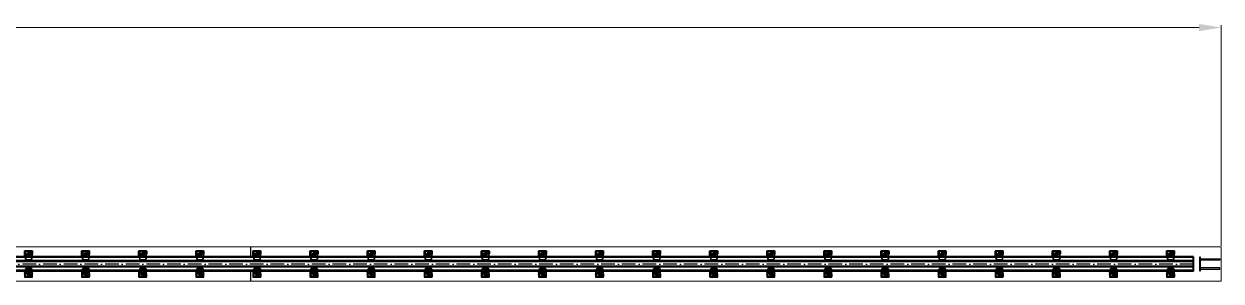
# Model space of a CAD drawing. Header units: centimetres. Extents: x 470464 to 524273, y 49611 to 59074.
# Drawn here: x 492601 to 493650, y 52193 to 52418 of the extents above; entities that cross this region are included whole.
import ezdxf

# ---------------------------------------------------------------- set-up
doc = ezdxf.new("R2010")
doc.units = ezdxf.units.CM
doc.header["$MEASUREMENT"] = 0
for name, pattern in [('1244_Aselsan_MIUM_3000$0$ACAD_ISO10W100', [18, 12, -3, 0, -3]), ('ACAD_ISO08W100', [36, 24, -3, 6, -3]), ('CHAIN', [0.3543, 0.2362, -0.0295, 0.0591, -0.0295]), ('XKITLINE00', [0])]:
    doc.linetypes.add(name, pattern=pattern)
for name, color, linetype, lineweight in [('1', 7, 'Continuous', 25), ('AAA_EKSEN', 1, 'ACAD_ISO08W100', 9), ('S-COLS-CONC', 4, 'Continuous', 40)]:
    doc.layers.add(name, color=color, linetype=linetype, lineweight=lineweight)
doc.layers.add('A-ANNO-REVC-01', color=1, linetype='Continuous', lineweight=15, true_color=0xff0000, plot=False)
doc.layers.add('vinç', color=7, linetype='Continuous')
doc.styles.add('BARIŞ BABUR-3', font='arial.ttf')
doc.dimstyles.new('AAA_A4 BVS STANDART', dxfattribs={"dimscale": 12, "dimtxt": 1.8, "dimasz": 1.6, "dimexe": 0.18, "dimexo": 0.0625, "dimgap": 0.09, "dimtad": 1, "dimtoh": 1, "dimdec": 0, "dimzin": 9, "dimdsep": 46, "dimtxsty": 'BARIŞ BABUR-3', "dimcen": 0.09, "dimclrd": 1, "dimclre": 1, "dimclrt": 2, "dimadec": 0, "dimazin": 0, "dimtfac": 1, "dimtdec": 0, "dimtofl": 0, "dimtmove": 0, "dimatfit": 3, "dimfxl": 1, "dimtolj": 1, "dimtzin": 0, "dimlwd": 9, "dimlwe": 9, "dimarcsym": 0})

# ---------------------------------------------------------------- blocks, each defined once
blk = doc.blocks.new('*D46')
at = {"layer": 'A-ANNO-REVC-01', "color": 1, "lineweight": 9, "transparency": 16777216}
for p, q in [((417970.7, 77311), (417777.2, 77311)), ((417779.3, 77291.8), (417779.3, 69280.2)), ((417970.7, 69261), (417777.2, 69261))]:
    blk.add_line(p, q, dxfattribs=at)
at = {"layer": 'A-ANNO-REVC-01', "color": 1, "transparency": 16777216}
for points in [[(417782.5, 77291.8), (417776.1, 77291.8), (417779.3, 77311)], [(417776.1, 69280.2), (417782.5, 69280.2), (417779.3, 69261)]]:
    blk.add_solid(points, dxfattribs=at)
at = {"layer": 'Defpoints', "color": 0, "transparency": 16777216}
for p in [(417971.5, 77311), (417779.3, 69261), (417971.5, 69261)]:
    blk.add_point(p, dxfattribs=at)
at = {"layer": 'A-ANNO-REVC-01', "color": 2, "transparency": 16777216, "insert": (417765.1, 73286), "char_height": 21.6, "attachment_point": 5, "rotation": 90, "style": 'BARIŞ BABUR-3'}
blk.add_mtext('\\A1;YÜRÜME YOLU BOYU : 8050', dxfattribs=at)
blk = doc.blocks.new('sfsdsggssg')
at = {"layer": '1', "color": 2, "linetype": 'Continuous'}
for p, q in [((1141.1, -34640), (1141.1, -34640.1)), ((1141.1, -34640), (1141.1, -34645.1)), ((1141.1, -34640.1), (1141.3, -34640.1)), ((1141.1, -34640.1), (1141.1, -34645.1)), ((1141.3, -34645.1), (1141.3, -34640.1)), ((1143.2, -34639.6), (1141.4, -34639.8)), ((1141.4, -34639.7), (1143.2, -34639.6)), ((1141.4, -34639.8), (1141.4, -34639.7)), ((1141.4, -34640), (1143.2, -34639.8)), ((1141.4, -34639.8), (1141.4, -34640)), ((1143.2, -34639.6), (1143.2, -34639.8)), ((1143.2, -34639.6), (1143.2, -34639.8)), ((1143.6, -34639.6), (1143.5, -34639.8)), ((1143.5, -34639.8), (1143.6, -34639.8)), ((1143.6, -34639.6), (1143.6, -34639.6)), ((1143.7, -34639.6), (1143.6, -34639.8)), ((1143.6, -34639.6), (1144.1, -34639.6)), ((1143.7, -34639.6), (1143.6, -34639.6)), ((1143.6, -34639.8), (1143.8, -34639.9)), ((1144.1, -34639.6), (1144.1, -34639.6)), ((1144.5, -34639.6), (1147.4, -34639.6)), ((1144.5, -34639.6), (1144.5, -34639.6)), ((1144.6, -34642.7), (1144.5, -34642.8)), ((1144.6, -34642.9), (1144.5, -34642.8)), ((1147.4, -34639.6), (1144.6, -34639.6)), ((1144.6, -34639.6), (1144.6, -34639.8)), ((1144.6, -34639.8), (1147.4, -34639.8)), ((1145.5, -34641.1), (1145.5, -34641.1)), ((1145.5, -34641.1), (1145.5, -34641.1)), ((1145.8, -34639.6), (1146, -34639.3)), ((1146, -34639.4), (1145.9, -34639.6)), ((1146, -34639.3), (1146, -34639.4)), ((1146.1, -34639.6), (1146.2, -34639.5)), ((1146.3, -34639.2), (1146.2, -34639.2)), ((1148.5, -34639.2), (1146.2, -34639.2)), ((1148.4, -34639.2), (1146.3, -34639.2)), ((1146.3, -34639.4), (1148.4, -34639.4)), ((1146.4, -34644), (1146.5, -34644)), ((1146.5, -34644), (1146.5, -34643.9)), ((1147.4, -34639.6), (1147.4, -34639.6)), ((1147.4, -34639.6), (1147.4, -34639.8)), ((1147.4, -34639.8), (1147.6, -34639.7)), ((1147.4, -34639.8), (1148.2, -34640.6)), ((1148.2, -34644.5), (1147.4, -34645.3)), ((1147.6, -34639.7), (1148.4, -34640.5)), ((1147.6, -34639.7), (1147.6, -34639.7)), ((1148.4, -34640.5), (1147.6, -34639.7)), ((1147.6, -34645.5), (1148.4, -34644.7)), ((1148.2, -34640.6), (1148.4, -34640.5)), ((1148.2, -34644.5), (1148.4, -34644.7)), ((1148.3, -34640.7), (1148.3, -34644.4)), ((1148.3, -34640.7), (1148.5, -34640.7)), ((1148.3, -34644.4), (1148.5, -34644.4)), ((1148.5, -34639.2), (1148.4, -34639.2)), ((1148.4, -34640.5), (1148.4, -34640.5)), ((1148.4, -34644.7), (1148.4, -34644.7)), ((1148.5, -34639.5), (1148.5, -34642.7)), ((1148.5, -34644.4), (1148.5, -34640.7)), ((1148.5, -34640.7), (1148.5, -34640.7)), ((1148.5, -34640.7), (1148.5, -34644.5)), ((1148.5, -34644.5), (1148.5, -34644.4)), ((1148.5, -34644.5), (1148.5, -34645.9)), ((1148.7, -34642.9), (1148.7, -34639.5)), ((1148.7, -34639.5), (1148.8, -34639.5)), ((1148.7, -34643.1), (1148.7, -34642.9)), ((1148.7, -34645.9), (1148.7, -34643.1)), ((1148.8, -34639.5), (1148.8, -34646)), ((1141.1, -34645.1), (1141.3, -34645.1)), ((1141.1, -34645.1), (1141.1, -34645.1)), ((1141.4, -34645.4), (1141.4, -34645.2)), ((1143.2, -34645.4), (1141.4, -34645.2)), ((1141.4, -34645.4), (1141.4, -34645.4)), ((1141.4, -34645.4), (1143.2, -34645.6)), ((1143.2, -34645.6), (1141.4, -34645.4)), ((1143.2, -34645.6), (1143.2, -34645.4)), ((1143.2, -34645.4), (1143.2, -34645.6)), ((1143.6, -34645.3), (1143.5, -34645.3)), ((1143.5, -34645.3), (1143.6, -34645.5)), ((1143.6, -34645.3), (1143.7, -34645.5)), ((1143.8, -34645.3), (1143.6, -34645.3)), ((1143.6, -34645.5), (1143.6, -34645.6)), ((1143.6, -34645.5), (1143.7, -34645.5)), ((1144.1, -34645.6), (1143.6, -34645.6)), ((1144.1, -34645.5), (1144.1, -34645.6)), ((1144.3, -34645.6), (1144.3, -34645.9)), ((1144.3, -34645.6), (1144.3, -34646)), ((1144.3, -34645.9), (1144.3, -34646)), ((1147.4, -34645.6), (1144.5, -34645.6)), ((1144.5, -34645.6), (1144.5, -34645.6)), ((1144.5, -34645.9), (1144.5, -34645.6)), ((1144.6, -34645.4), (1144.6, -34645.6)), ((1147.4, -34645.4), (1144.6, -34645.4)), ((1144.6, -34645.6), (1147.4, -34645.6)), ((1146.5, -34646), (1144.6, -34646)), ((1144.6, -34646.3), (1144.6, -34646.2)), ((1144.6, -34646.2), (1146.7, -34646.2)), ((1144.6, -34646.3), (1148.5, -34646.3)), ((1146.7, -34645.6), (1146.5, -34645.8)), ((1146.7, -34646.2), (1146.8, -34646.2)), ((1146.8, -34646), (1146.8, -34646.2)), ((1148.4, -34646), (1146.8, -34646)), ((1146.8, -34646.2), (1148.4, -34646.2)), ((1147.4, -34645.3), (1147.6, -34645.5)), ((1147.4, -34645.4), (1147.4, -34645.6)), ((1147.4, -34645.6), (1147.4, -34645.6)), ((1148.4, -34644.7), (1147.6, -34645.5)), ((1147.6, -34645.5), (1147.6, -34645.5)), ((1148.4, -34646), (1148.4, -34646.2)), ((1148.4, -34646.2), (1148.5, -34646.3)), ((1148.8, -34646), (1148.7, -34645.9))]:
    blk.add_line(p, q, dxfattribs=at)
for radius in [1.5, 0.7]:
    blk.add_circle((1146, -34642.5), radius, dxfattribs=at)
at = {"layer": '1', "color": 2, "linetype": 'Continuous', "extrusion": (0, 0, -1)}
blk.add_circle((-1146, -34642.5), 0.8, dxfattribs=at)
for centre, start, end in [((-1145.5, -34643.4), 209.8539, 29.8539), ((-1146.5, -34641.7), 29.8539, 207.4717)]:
    blk.add_arc(centre, 1.14, start, end, dxfattribs=at)
at = {"layer": '1', "color": 2, "linetype": 'Continuous'}
for centre, radius, start, end in [((1145.5, -34643.4), 0.943, 155.4674, 321.1742), ((1145.5, -34643.4), 0.92, 156.9271, 319.7145), ((1146, -34642.5), 1.2, 166, 226), ((1146, -34642.5), 1.2, 106, 166), ((1146, -34642.5), 1.2, 226, 286), ((1146, -34642.5), 1.2, 46, 106), ((1146.5, -34641.7), 0.943, 345.8258, 138.463), ((1146.5, -34641.7), 0.92, 347.6089, 136.677), ((1146, -34642.5), 1.2, 286, 346), ((1146, -34642.5), 1.2, 346, 46)]:
    blk.add_arc(centre, radius, start, end, dxfattribs=at)
at = {"layer": '1', "color": 2, "linetype": 'Continuous', "extrusion": (0, 0, -1)}
for centre, major_axis, ratio, start_param, end_param in [((1141.4, -34640), (-0.222, 0.204), 0.995811, 5.544902, 7.021469), ((1141.4, -34640.1), (0.203, 0.221), 0.997694, 3.974105, 5.450673), ((1141.4, -34640.1), (0.0742, -0.068), 0.993033, 2.403309, 3.879876), ((1143.6, -34639.8), (0.001, 0.2), 0.752836, 0.132804, 1.847295), ((1152.5, -34642.6), (-8.4, 0), 0.918737, 5.915201, 6.65117), ((1144, -34639.8), (0.001, 0.2), 0.752479, 0.132721, 1.852962), ((1144.3, -34639.8), (-0.014, 0.199), 0.74106, 0.130215, 1.915333), ((1144.5, -34639.8), (-0.008, 0.2), 0.422896, 0.096328, 1.761115), ((1146.3, -34639.5), (0.271, 0.128), 0.997202, 4.110755, 5.150568), ((1146.2, -34639.5), (-0.173, 0.101), 0.027764, 4.691233, 6.195885), ((1146.3, -34639.5), (-0.0748, 0.0667), 0.997721, 6.084759, 7.124571), ((1146.3, -34639.4), (0, 0.2), 0.004243, 0.087267, 1.605444), ((1147.4, -34639.9), (-0.277, 0.115), 0.998522, 1.179673, 1.96192), ((1147.4, -34639.9), (0.115, 0.278), 0.997326, 5.892062, 6.674309), ((1147.4, -34639.9), (0.0384, 0.0928), 0.995546, 5.892062, 6.674309), ((1148.2, -34640.7), (-0.0928, -0.0384), 0.995546, 2.750469, 3.532716), ((1148.2, -34644.4), (0.0928, -0.0384), 0.995546, 5.892062, 6.674309), ((1148.4, -34639.4), (0, 0.2), 0.004243, 0.087267, 1.605444), ((1148.4, -34639.5), (-0.243, 0.175), 0.996422, 0.949848, 2.513048), ((1148.4, -34639.5), (0.0889, 0.0469), 0.994028, 5.200197, 6.763397), ((1148.2, -34640.7), (-0.115, 0.277), 0.998522, 1.179673, 1.96192), ((1148.2, -34640.7), (0.278, 0.115), 0.997326, 5.892062, 6.674309), ((1148.2, -34644.4), (0.115, 0.277), 0.998522, 1.179673, 1.96192), ((1148.2, -34644.5), (-0.278, 0.115), 0.997326, 2.750469, 3.532716), ((1148.5, -34639.5), (0.2, 0.001), 0.034652, 0.087319, 1.566648), ((1148.5, -34642.7), (0.008, 0.2), 0.005639, 3.866293, 4.746837), ((1148.5, -34643.2), (0.056, 0.516), 0.770786, 6.203754, 6.230389), ((1148.5, -34642.9), (-0.188, 0.076), 0.878606, 1.230281, 2.70961), ((1148.5, -34642.9), (-0.201, 0.003), 0.124494, 1.540952, 3.020281), ((1148.5, -34643.1), (0.199, -0.02), 0.74823, 4.69971, 6.151435), ((1148.5, -34643.1), (-0.2, -0.001), 0.034899, 3.228912, 4.651252), ((1141.4, -34645.1), (0.222, 0.204), 0.995811, 2.403309, 3.879876), ((1141.4, -34645.1), (-0.203, 0.221), 0.997694, 3.974105, 5.450673), ((1141.4, -34645.1), (0.0742, 0.068), 0.993033, 2.403309, 3.879876), ((1143.6, -34645.3), (-0.001, 0.2), 0.752836, 1.294298, 3.008789), ((1144, -34645.3), (-0.001, 0.2), 0.752479, 1.288631, 3.008872), ((1144.3, -34645.3), (0.014, 0.199), 0.74106, 1.22626, 3.011378), ((1144.5, -34645.9), (-0.2, 0.001), 0.034627, 4.708031, 6.195866), ((1144.6, -34645.9), (-0.138, 0.267), 0.998031, 3.623062, 5.186262), ((1144.6, -34646), (0.214, 0.214), 0.992433, 2.359993, 3.923193), ((1144.5, -34645.4), (0.008, 0.2), 0.422896, 1.380478, 3.045264), ((1144.6, -34645.9), (0.0592, 0.0819), 0.989251, 2.52068, 4.08388), ((1144.6, -34646), (0, -0.2), 0.004269, 4.747034, 6.195918), ((1146.5, -34645.8), (-0.174, 0.099), 0.027964, 1.549906, 2.758993), ((1146.9, -34646), (0.426, 0.115), 0.905428, 3.310168, 3.875491), ((1146.7, -34646), (-0.256, 0.042), 0.76271, 4.58737, 6.036255), ((1146.5, -34646.1), (-0.199, -0.016), 0.034866, 1.569261, 2.70958), ((1146.8, -34646), (-0.038, 0.196), 0.907507, 3.350606, 5.211047), ((1146.7, -34646), (-0.012, 0.201), 0.369521, 3.302192, 4.751077), ((1146.9, -34646), (0.253, 0.061), 0.768803, 3.289543, 3.701099), ((1176.9, -34592.8), (85, 148.5), 0.001169, 1.933599, 1.936064), ((1146.8, -34646), (-0.174, 0.099), 0.030283, 4.695034, 5.900559), ((1146.8, -34646), (-0.187, 0.071), 0.032625, 4.699988, 5.905162), ((1176.9, -34592.8), (85, 148.5), 0.002337, 1.9329, 1.936067), ((1147.4, -34645.3), (0.0384, -0.0928), 0.995546, 5.892062, 6.674309), ((1147.4, -34645.3), (0.277, 0.115), 0.998522, 1.179673, 1.96192), ((1147.4, -34645.3), (-0.115, 0.278), 0.997326, 2.750469, 3.532716), ((1148.4, -34645.9), (0.139, 0.266), 0.998207, 1.09196, 2.65516), ((1148.4, -34645.9), (-0.0609, 0.0807), 0.988978, 2.219923, 3.783123), ((1148.5, -34645.9), (-0.2, -0.001), 0.034899, 3.228912, 4.712496)]:
    blk.add_ellipse(centre, major_axis=major_axis, ratio=ratio, start_param=start_param, end_param=end_param, dxfattribs=at)
at = {"layer": '1', "color": 2, "linetype": 'Continuous'}
for centre, major_axis, ratio, start_param, end_param in [((1152.2, -34642.6), (-9.07, 0), 0.918737, 5.945855, 6.620515), ((1146.2, -34639.5), (-0.15, 0.261), 0.994945, 5.763279, 6.803091), ((1148.5, -34639.5), (0.214, 0.214), 0.992433, 5.501585, 7.064785), ((1148.5, -34646), (-0.214, 0.214), 0.992433, 2.359993, 3.923193)]:
    blk.add_ellipse(centre, major_axis=major_axis, ratio=ratio, start_param=start_param, end_param=end_param, dxfattribs=at)
for points, weights in [([(1141.1, -34640), (1141.1, -34640), (1141.1, -34640)], [0.500000154953, 0.499999845047, 0.500000154953]), ([(1141.4, -34639.7), (1141.4, -34639.7), (1141.4, -34639.7)], [0.500000154951, 0.499999845049, 0.500000154951]), ([(1147.4, -34639.6), (1147.4, -34639.6), (1147.4, -34639.6)], [0.500000031564, 0.499999968436, 0.500000031564]), ([(1147.6, -34639.7), (1147.6, -34639.7), (1147.6, -34639.7)], [0.500000032286, 0.499999967714, 0.500000032286]), ([(1148.4, -34640.5), (1148.4, -34640.5), (1148.4, -34640.5)], [0.500000032004, 0.499999967996, 0.500000032004]), ([(1148.5, -34640.7), (1148.5, -34640.7), (1148.5, -34640.7)], [0.500000031722, 0.499999968278, 0.500000031722]), ([(1148.5, -34644.5), (1148.5, -34644.5), (1148.5, -34644.5)], [0.500000031229, 0.499999968771, 0.500000031229]), ([(1141.1, -34645.1), (1141.1, -34645.1), (1141.1, -34645.1)], [0.500000154938, 0.499999845062, 0.500000154938]), ([(1141.4, -34645.4), (1141.4, -34645.4), (1141.4, -34645.4)], [0.500000154962, 0.499999845038, 0.500000154962]), ([(1147.4, -34645.6), (1147.4, -34645.6), (1147.4, -34645.6)], [0.500000031519, 0.499999968481, 0.500000031519]), ([(1147.6, -34645.5), (1147.6, -34645.5), (1147.6, -34645.5)], [0.500000031966, 0.499999968034, 0.500000031966]), ([(1148.4, -34644.7), (1148.4, -34644.7), (1148.4, -34644.7)], [0.500000031836, 0.499999968164, 0.500000031836])]:
    blk.add_rational_spline(points, weights, degree=2, dxfattribs=at)
for points, knots in [([(1143.2, -34639.6), (1143.2, -34639.6), (1143.3, -34639.6), (1143.4, -34639.6), (1143.5, -34639.6), (1143.5, -34639.6), (1143.6, -34639.6)], [0, 0, 0, 0, 0.225713, 0.483808, 0.741904, 1, 1, 1, 1]), ([(1143.2, -34639.6), (1143.2, -34639.6), (1143.2, -34639.6), (1143.2, -34639.6), (1143.2, -34639.6), (1143.2, -34639.6)], [0, 0, 0, 0, 0.876308, 0.876308, 1, 1, 1, 1]), ([(1143.6, -34639.6), (1143.6, -34639.6), (1143.6, -34639.6), (1143.5, -34639.6), (1143.5, -34639.6), (1143.4, -34639.6), (1143.3, -34639.6), (1143.3, -34639.6), (1143.2, -34639.6), (1143.2, -34639.6)], [0, 0, 0, 0, 0.000017, 0.000017, 0.401467, 0.401467, 0.701656, 0.701656, 1, 1, 1, 1]), ([(1143.2, -34639.8), (1143.2, -34639.8), (1143.3, -34639.8), (1143.3, -34639.8), (1143.4, -34639.8), (1143.5, -34639.8), (1143.5, -34639.8), (1143.5, -34639.8)], [0, 0, 0, 0, 0.304321, 0.304321, 0.608496, 0.608496, 1, 1, 1, 1]), ([(1143.8, -34645.3), (1143.6, -34644.9), (1143.5, -34644.4), (1143.3, -34643.5), (1143.3, -34643), (1143.3, -34641.7), (1143.5, -34640.7), (1143.8, -34639.9)], [0, 0, 0, 0, 0.25, 0.25, 0.5, 0.5, 1, 1, 1, 1]), ([(1143.8, -34639.9), (1143.9, -34639.9), (1144, -34639.9), (1144.1, -34639.9), (1144.1, -34639.9), (1144.2, -34639.9)], [0, 0, 0, 0, 0.657537, 0.657537, 1, 1, 1, 1]), ([(1144.5, -34639.9), (1144.3, -34640.3), (1144.2, -34640.8), (1144, -34641.7), (1143.9, -34642.1), (1143.9, -34643.5), (1144.1, -34644.4), (1144.5, -34645.3)], [0, 0, 0, 0, 0.25, 0.25, 0.5, 0.5, 1, 1, 1, 1]), ([(1144.3, -34639.6), (1144.3, -34639.6), (1144.3, -34639.6), (1144.2, -34639.6), (1144.2, -34639.6), (1144.1, -34639.6), (1144.1, -34639.6), (1144.1, -34639.6), (1144.1, -34639.6), (1144.1, -34639.6)], [0, 0, 0, 0, 0.155547, 0.155547, 0.580528, 0.580528, 0.999985, 0.999985, 1, 1, 1, 1]), ([(1144.1, -34639.6), (1144.1, -34639.6), (1144.1, -34639.6), (1144.2, -34639.6), (1144.3, -34639.6), (1144.4, -34639.6), (1144.5, -34639.6)], [0, 0, 0, 0, 0.25, 0.5, 0.749999, 1, 1, 1, 1]), ([(1144.2, -34639.9), (1144.2, -34639.9), (1144.3, -34639.9), (1144.3, -34639.9), (1144.4, -34639.9), (1144.4, -34639.9), (1144.4, -34639.9), (1144.5, -34639.9)], [0, 0, 0, 0, 0.423047, 0.423047, 0.845832, 0.845832, 1, 1, 1, 1]), ([(1144.5, -34639.6), (1144.5, -34639.6), (1144.5, -34639.6), (1144.4, -34639.6), (1144.4, -34639.6), (1144.3, -34639.6), (1144.3, -34639.6), (1144.3, -34639.6)], [0, 0, 0, 0, 0.000035, 0.000035, 0.836112, 0.836112, 1, 1, 1, 1]), ([(1144.6, -34639.6), (1144.6, -34639.6), (1144.6, -34639.6), (1144.6, -34639.6), (1144.5, -34639.6), (1144.5, -34639.6), (1144.5, -34639.6)], [0, 0, 0, 0, 0.267342, 0.267342, 0.267342, 1, 1, 1, 1]), ([(1144.5, -34639.9), (1144.5, -34639.9), (1144.5, -34639.9), (1144.5, -34639.8), (1144.5, -34639.8), (1144.5, -34639.8)], [0, 0, 0, 0, 0.864692, 0.864692, 1, 1, 1, 1]), ([(1144.5, -34639.8), (1144.6, -34639.8), (1144.6, -34639.8), (1144.6, -34639.8), (1144.6, -34639.8), (1144.6, -34639.8), (1144.6, -34639.8), (1144.6, -34639.8)], [0, 0, 0, 0, 0.704482, 0.704482, 0.731136, 0.731136, 1, 1, 1, 1]), ([(1144.7, -34642.9), (1144.7, -34642.8), (1144.8, -34642.7), (1144.8, -34642.5), (1144.9, -34642.3), (1144.9, -34642.2)], [0, 0, 0, 0, 0.5, 0.5, 1, 1, 1, 1]), ([(1145.1, -34641.6), (1145.2, -34641.5), (1145.3, -34641.5), (1145.5, -34641.4), (1145.6, -34641.4), (1145.7, -34641.4)], [0, 0, 0, 0, 0.5, 0.5, 1, 1, 1, 1]), ([(1145.7, -34643.9), (1145.6, -34643.8), (1145.6, -34643.7), (1145.4, -34643.5), (1145.3, -34643.5), (1145.2, -34643.4)], [0, 0, 0, 0, 0.5, 0.5, 1, 1, 1, 1]), ([(1146.4, -34641.2), (1146.5, -34641.2), (1146.5, -34641.3), (1146.7, -34641.5), (1146.8, -34641.6), (1146.9, -34641.7)], [0, 0, 0, 0, 0.5, 0.5, 1, 1, 1, 1]), ([(1147, -34643.5), (1146.9, -34643.5), (1146.8, -34643.5), (1146.6, -34643.6), (1146.5, -34643.6), (1146.4, -34643.7)], [0, 0, 0, 0, 0.5, 0.5, 1, 1, 1, 1]), ([(1147.4, -34642.1), (1147.4, -34642.2), (1147.3, -34642.3), (1147.3, -34642.6), (1147.2, -34642.7), (1147.2, -34642.8)], [0, 0, 0, 0, 0.5, 0.5, 1, 1, 1, 1]), ([(1143.5, -34645.3), (1143.5, -34645.4), (1143.5, -34645.4), (1143.4, -34645.4), (1143.3, -34645.4), (1143.3, -34645.4), (1143.2, -34645.4), (1143.2, -34645.4)], [0, 0, 0, 0, 0.37098, 0.37098, 0.685408, 0.685408, 1, 1, 1, 1]), ([(1143.2, -34645.6), (1143.2, -34645.6), (1143.3, -34645.6), (1143.4, -34645.6), (1143.4, -34645.6), (1143.5, -34645.6), (1143.5, -34645.6), (1143.6, -34645.5)], [0, 0, 0, 0, 0.308433, 0.308433, 0.618953, 0.618953, 1, 1, 1, 1]), ([(1143.6, -34645.6), (1143.5, -34645.6), (1143.5, -34645.6), (1143.4, -34645.6), (1143.3, -34645.6), (1143.2, -34645.6), (1143.2, -34645.6)], [0, 0, 0, 0, 0.258096, 0.516192, 0.774287, 1, 1, 1, 1]), ([(1144.2, -34645.3), (1144.1, -34645.3), (1144, -34645.3), (1143.9, -34645.3), (1143.8, -34645.3), (1143.8, -34645.3)], [0, 0, 0, 0, 0.657537, 0.657537, 1, 1, 1, 1]), ([(1144.1, -34645.5), (1144.1, -34645.5), (1144.1, -34645.5), (1144.1, -34645.5), (1144.1, -34645.5), (1144.2, -34645.5), (1144.3, -34645.5), (1144.3, -34645.5)], [0, 0, 0, 0, 0.000015, 0.000015, 0.496417, 0.496417, 1, 1, 1, 1]), ([(1144.5, -34645.6), (1144.4, -34645.6), (1144.3, -34645.6), (1144.2, -34645.6), (1144.1, -34645.6), (1144.1, -34645.6), (1144.1, -34645.6)], [0, 0, 0, 0, 0.250001, 0.5, 0.75, 1, 1, 1, 1]), ([(1144.5, -34645.3), (1144.4, -34645.3), (1144.4, -34645.3), (1144.3, -34645.3), (1144.2, -34645.3), (1144.2, -34645.3)], [0, 0, 0, 0, 0.500153, 0.500153, 1, 1, 1, 1]), ([(1144.3, -34645.5), (1144.3, -34645.5), (1144.4, -34645.6), (1144.4, -34645.6), (1144.4, -34645.6), (1144.5, -34645.6), (1144.5, -34645.6), (1144.5, -34645.6)], [0, 0, 0, 0, 0.836069, 0.836069, 0.999965, 0.999965, 1, 1, 1, 1]), ([(1144.6, -34645.4), (1144.6, -34645.3), (1144.6, -34645.3), (1144.5, -34645.3), (1144.5, -34645.3), (1144.5, -34645.3)], [0, 0, 0, 0, 0.858601, 0.858601, 1, 1, 1, 1]), ([(1144.5, -34645.3), (1144.5, -34645.3), (1144.5, -34645.3), (1144.5, -34645.3), (1144.5, -34645.3), (1144.5, -34645.3)], [0, 0, 0, 0, 0.863107, 0.863107, 1, 1, 1, 1])]:
    blk.add_open_spline(points, degree=3, knots=knots, dxfattribs=at)
for points in [[(1143.2, -34639.6), (1143.2, -34639.6), (1143.2, -34639.6), (1143.2, -34639.6)], [(1143.2, -34639.6), (1143.2, -34639.6), (1143.2, -34639.6), (1143.2, -34639.6)], [(1143.2, -34639.6), (1143.2, -34639.6), (1143.2, -34639.6), (1143.2, -34639.6)], [(1143.2, -34639.6), (1143.2, -34639.6), (1143.2, -34639.6), (1143.2, -34639.6)], [(1143.2, -34639.6), (1143.2, -34639.6), (1143.2, -34639.6), (1143.2, -34639.6)], [(1143.2, -34639.8), (1143.2, -34639.8), (1143.2, -34639.8), (1143.2, -34639.8)], [(1144.1, -34639.6), (1143.9, -34639.6), (1143.8, -34639.6), (1143.7, -34639.6)], [(1145.2, -34643.4), (1145, -34643.2), (1144.9, -34643), (1144.7, -34642.9)], [(1144.9, -34642.2), (1144.9, -34642), (1145, -34641.8), (1145.1, -34641.6)], [(1145.7, -34641.4), (1146, -34641.3), (1146.2, -34641.2), (1146.4, -34641.2)], [(1146.4, -34643.7), (1146.1, -34643.7), (1145.9, -34643.8), (1145.7, -34643.9)], [(1146.9, -34641.7), (1147.1, -34641.8), (1147.2, -34642), (1147.4, -34642.1)], [(1147.2, -34642.8), (1147.2, -34643), (1147.1, -34643.3), (1147, -34643.5)], [(1143.2, -34645.4), (1143.2, -34645.4), (1143.2, -34645.4), (1143.2, -34645.4)], [(1143.2, -34645.6), (1143.2, -34645.6), (1143.2, -34645.6), (1143.2, -34645.6)], [(1143.2, -34645.6), (1143.2, -34645.6), (1143.2, -34645.6), (1143.2, -34645.6)], [(1143.2, -34645.6), (1143.2, -34645.6), (1143.2, -34645.6), (1143.2, -34645.6)], [(1143.2, -34645.6), (1143.2, -34645.6), (1143.2, -34645.6), (1143.2, -34645.6)], [(1143.2, -34645.6), (1143.2, -34645.6), (1143.2, -34645.6), (1143.2, -34645.6)], [(1143.2, -34645.6), (1143.2, -34645.6), (1143.2, -34645.6), (1143.2, -34645.6)], [(1143.7, -34645.5), (1143.8, -34645.5), (1143.9, -34645.5), (1144.1, -34645.5)], [(1144.5, -34645.6), (1144.5, -34645.6), (1144.6, -34645.6), (1144.6, -34645.6)], [(1146.7, -34645.9), (1146.7, -34645.9), (1146.7, -34645.9), (1146.7, -34646)], [(1146.8, -34646), (1146.8, -34646), (1146.8, -34646), (1146.8, -34646)]]:
    blk.add_open_spline(points, degree=3, dxfattribs=at)
at = {"layer": 'AAA_EKSEN', "color": 2, "linetype": 'CHAIN', "ltscale": 20}
for p, q in [((1147, -34642.5), (1145, -34642.5)), ((1146, -34641.5), (1146, -34643.5))]:
    blk.add_line(p, q, dxfattribs=at)
blk = doc.blocks.new('FSDGDFGFDSAGDSA')
at = {"color": 2, "linetype": 'XKITLINE00', "lineweight": 0}
for p, q in [((399394.4, 57737.1), (399403.2, 57737.1)), ((399394.4, 55937.1), (399394.4, 57737.1)), ((399415.7, 57737.1), (399424.4, 57737.1)), ((399424.4, 55937.1), (399424.4, 57737.1))]:
    blk.add_line(p, q, dxfattribs=at)
at = {"color": 2}
for p, q in [((399394.4, 55937.1), (399403.2, 55937.1)), ((399415.7, 55937.1), (399424.4, 55937.1))]:
    blk.add_line(p, q, dxfattribs=at)
blk = doc.blocks.new('OIHOIJOIŞOIJI')
at = {"color": 2, "linetype": 'XKITLINE00', "lineweight": 0}
for p, q in [((399172.4, 62187.1), (399202.4, 62187.1)), ((399172.4, 61337.1), (399172.4, 62187.1)), ((399202.4, 61337.1), (399202.4, 62187.1))]:
    blk.add_line(p, q, dxfattribs=at)
at = {"color": 2}
for p, q in [((399172.4, 61337.1), (399181.2, 61337.1)), ((399193.7, 61337.1), (399202.4, 61337.1))]:
    blk.add_line(p, q, dxfattribs=at)
blk = doc.blocks.new('3RFRS334')
at = {"ltscale": 0.4}
h = blk.add_hatch(color=0, dxfattribs=at)
h.dxf.hatch_style = 1
h.paths.add_polyline_path([(303509, 45820), (303515, 45814), (303515, 45820)])
h = blk.add_hatch(color=0, dxfattribs=at)
h.dxf.hatch_style = 1
h.paths.add_polyline_path([(303525, 45814), (303525, 45820), (303531, 45820)])
h = blk.add_hatch(color=0, dxfattribs=at)
h.dxf.hatch_style = 1
h.paths.add_polyline_path([(303589, 45820), (303595, 45814), (303595, 45820)])
h = blk.add_hatch(color=0, dxfattribs=at)
h.dxf.hatch_style = 1
h.paths.add_polyline_path([(303605, 45814), (303605, 45820), (303611, 45820)])
at = {"color": 0, "ltscale": 0.4}
for points in [[(303620, 45830), (303620, 45820), (303500, 45820), (303500, 45830)], [(303525, 45650), (303525, 45820), (303515, 45820), (303515, 45650)], [(303595, 45650), (303595, 45820), (303605, 45820), (303605, 45650)]]:
    blk.add_lwpolyline(points, close=True, dxfattribs=at)
at = {"color": 0, "ltscale": 0.4, "elevation": 0}
for points in [[(303509, 45820), (303515, 45814), (303515, 45820), (303509, 45820)], [(303531, 45820), (303525, 45814), (303525, 45820), (303531, 45820)], [(303589, 45820), (303595, 45814), (303595, 45820), (303589, 45820)], [(303611, 45820), (303605, 45814), (303605, 45820), (303611, 45820)]]:
    blk.add_lwpolyline(points, dxfattribs=at)
blk = doc.blocks.new('ntrbtymtnrmynmnmut')
at = {"layer": 'S-COLS-CONC', "color": 2}
for p, q in [((74279.6, 26325.4), (74267.1, 26312.9)), ((75467.1, 26321.9), (74276, 26321.9)), ((75467.1, 26325.1), (74279.2, 26325.1)), ((75467.1, 26325.4), (74279.6, 26325.4)), ((75467.1, 26312.9), (75467.1, 26325.4)), ((75467.1, 26312.9), (74267.1, 26312.9)), ((75467.1, 26313.3), (74267.5, 26313.3)), ((75467.1, 26316.5), (74270.6, 26316.5)), ((75467.1, 26316.9), (74271.1, 26316.9)), ((75467.1, 26321.4), (74275.6, 26321.4))]:
    blk.add_line(p, q, dxfattribs=at)
blk = doc.blocks.new('rtrtjhrkıtyurjtyrkurjt')
at = {"color": 2, "linetype": '1244_Aselsan_MIUM_3000$0$ACAD_ISO10W100'}
blk.add_line((417986.5, 77287), (417986.5, 73732.6), dxfattribs=at)
at = {"color": 2, "xscale": -0.1, "yscale": 0.1, "zscale": 0.1, "rotation": 180}
blk.add_blockref('3RFRS334', (387630.5, 81875), dxfattribs=at)
at = {"layer": 'S-COLS-CONC', "color": 2, "rotation": 90}
blk.add_blockref('ntrbtymtnrmynmnmut', (444305.6, 1819.9), dxfattribs=at)
at = {"layer": 'S-COLS-CONC', "color": 2, "xscale": -1}
for p in [(419123.8, 111909.5), (419123.8, 111859.5), (419123.8, 111809.5), (419123.8, 111759.5), (419123.8, 111709.5), (419123.8, 111659.5), (419123.8, 111609.5), (419123.8, 111559.5), (419123.8, 111509.5), (419123.8, 111459.5), (419123.8, 111409.5), (419123.8, 111359.5), (419123.8, 111309.5), (419123.8, 111259.5), (419123.8, 111209.5), (419123.8, 111159.5), (419123.8, 111109.5), (419123.8, 111059.5), (419123.8, 111009.5), (419123.8, 110959.5), (419123.8, 110909.5)]:
    blk.add_blockref('sfsdsggssg', p, dxfattribs=at)
at = {"layer": 'S-COLS-CONC', "color": 2}
for p in [(416849.2, 111909.5), (416849.2, 111859.5), (416849.2, 111809.5), (416849.2, 111759.5), (416849.2, 111709.5), (416849.2, 111659.5), (416849.2, 111609.5), (416849.2, 111559.5), (416849.2, 111509.5), (416849.2, 111459.5), (416849.2, 111409.5), (416849.2, 111359.5), (416849.2, 111309.5), (416849.2, 111259.5), (416849.2, 111209.5), (416849.2, 111159.5), (416849.2, 111109.5), (416849.2, 111059.5), (416849.2, 111009.5), (416849.2, 110959.5), (416849.2, 110909.5)]:
    blk.add_blockref('sfsdsggssg', p, dxfattribs=at)
at = {"layer": 'vinç', "color": 2}
for name, p in [('OIHOIJOIŞOIJI', (18799, 15123.9)), ('FSDGDFGFDSAGDSA', (18577, 18723.9))]:
    blk.add_blockref(name, p, dxfattribs=at)
at = {"layer": 'A-ANNO-REVC-01', "color": 6}
dim = blk.add_linear_dim(base=(417779.3, 69261), p1=(417971.5, 77311), p2=(417971.5, 69261), angle=90, text='YÜRÜME YOLU BOYU : <>', dimstyle='AAA_A4 BVS STANDART', override={"dimtxsty": 'BARIŞ BABUR-3'}, dxfattribs=at)
dim.commit()
dim.dimension.update_dxf_attribs({"geometry": '*D46', "text_midpoint": (417779.3, 73286), "dimtype": 160})

msp = doc.modelspace()

# ---------------------------------------------------------------- block references
at = {"layer": 'vinç', "color": 2, "rotation": 270}
msp.add_blockref('rtrtjhrkıtyurjtyrkurjt', (416338.74, 470194.02), dxfattribs=at)

doc.saveas('drawing.dxf')
